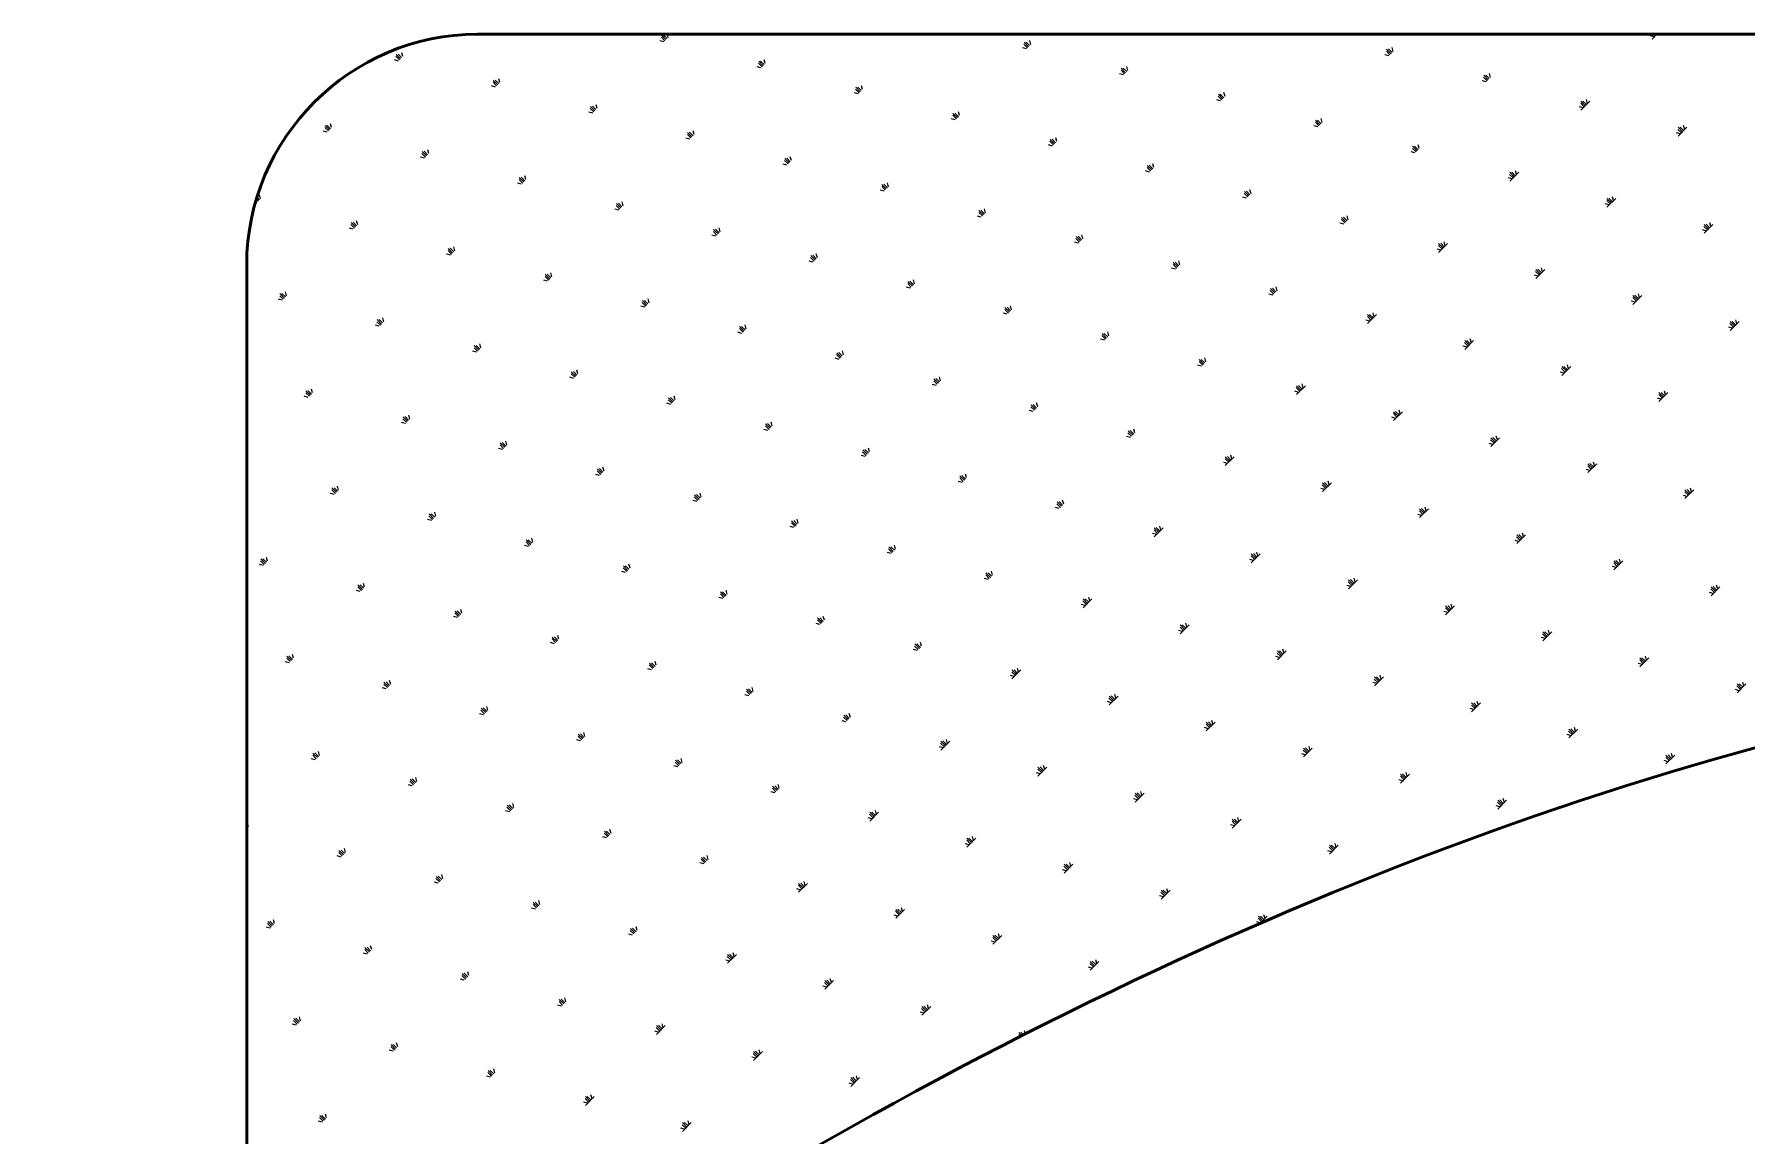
# Model space of a CAD drawing. Extents: x -3102990 to -851544, y -5293060 to -2540151.
# Drawn here: x -1051293 to -1049779, y -2634037 to -2633063 of the extents above; entities that cross this region are included whole.
import ezdxf

# ---------------------------------------------------------------- set-up
doc = ezdxf.new("R2010")
doc.units = 0
doc.header["$LTSCALE"] = 1000
doc.layers.get('0').update_dxf_attribs({"linetype": 'CONTINUOUS'})
doc.layers.add('PUB_TITLE', color=4, linetype='CONTINUOUS')

# ---------------------------------------------------------------- blocks, each defined once
blk = doc.blocks.new('A$C154754DE')
at = {"layer": 'PUB_TITLE', "color": 4}
for p, q in [((99000.1, 57232.7), (98996.7, 57233.6)), ((99001.1, 57233.7), (98998, 57236.8)), ((99002.1, 57234.7), (98998.2, 57238.6)), ((99003.1, 57235.6), (98999.9, 57238.8)), ((99004.1, 57236.6), (99003.3, 57239.5)), ((99321.6, 57227.5), (99318.5, 57230.7)), ((99322.6, 57228.5), (99318.7, 57232.4)), ((99323.6, 57229.5), (99320.5, 57232.6)), ((99324.6, 57230.5), (99323.7, 57233.9)), ((99875.8, 57237.2), (99872.4, 57238.1)), ((99873.9, 57235.2), (99878.1, 57239.5)), ((99876.8, 57238.2), (99875.5, 57239.5)), ((99877.8, 57239.2), (99877.5, 57239.5)), ((98765.5, 57215.8), (98762.1, 57216.8)), ((98766.5, 57216.8), (98763.3, 57220)), ((98767.5, 57217.8), (98763.5, 57221.7)), ((98768.4, 57218.8), (98765.3, 57221.9)), ((98769.4, 57219.8), (98768.5, 57223.2)), ((99088, 57211.6), (99084.1, 57215.6)), ((99089, 57212.6), (99085.8, 57215.8)), ((99089.9, 57213.6), (99089, 57217)), ((99320.7, 57226.5), (99317.2, 57227.4)), ((99641.2, 57220.4), (99637.7, 57221.3)), ((99642.2, 57221.3), (99639, 57224.5)), ((99643.1, 57222.3), (99639.2, 57226.3)), ((99644.1, 57223.3), (99641, 57226.5)), ((99645.1, 57224.3), (99644.2, 57227.7)), ((98855.3, 57196.8), (98854.4, 57200.2)), ((99086, 57209.7), (99082.6, 57210.6)), ((99087, 57210.7), (99083.9, 57213.8)), ((99406.5, 57203.5), (99403.1, 57204.4)), ((99407.5, 57204.5), (99404.4, 57207.6)), ((99408.5, 57205.5), (99404.6, 57209.4)), ((99409.5, 57206.5), (99406.3, 57209.6)), ((99410.5, 57207.4), (99409.6, 57210.9)), ((99728.1, 57198.3), (99724.9, 57201.5)), ((99729, 57199.3), (99725.1, 57203.2)), ((99730, 57200.3), (99726.9, 57203.4)), ((99731, 57201.3), (99730.1, 57204.7)), ((98851.4, 57192.8), (98847.9, 57193.8)), ((98852.4, 57193.8), (98849.2, 57197)), ((98853.3, 57194.8), (98849.4, 57198.7)), ((98854.3, 57195.8), (98851.2, 57198.9)), ((99171.9, 57186.7), (99168.5, 57187.6)), ((99172.9, 57187.7), (99169.7, 57190.8)), ((99173.9, 57188.6), (99169.9, 57192.6)), ((99174.8, 57189.6), (99171.7, 57192.8)), ((99175.8, 57190.6), (99174.9, 57194)), ((99493.4, 57181.5), (99490.3, 57184.6)), ((99494.4, 57182.5), (99490.5, 57186.4)), ((99495.4, 57183.4), (99492.2, 57186.6)), ((99496.4, 57184.4), (99495.4, 57187.9)), ((99727.1, 57197.3), (99723.6, 57198.3)), ((98937.3, 57169.8), (98933.8, 57170.7)), ((98938.2, 57170.8), (98935.1, 57173.9)), ((98939.2, 57171.8), (98935.3, 57175.7)), ((98940.2, 57172.8), (98937.1, 57175.9)), ((98941.2, 57173.8), (98940.3, 57177.2)), ((99259.7, 57165.6), (99255.8, 57169.5)), ((99260.7, 57166.6), (99257.6, 57169.7)), ((99261.7, 57167.6), (99260.8, 57171)), ((99492.4, 57180.5), (99489, 57181.4)), ((99813, 57174.3), (99809.5, 57175.3)), ((99813.9, 57175.3), (99810.8, 57178.5)), ((99814.9, 57176.3), (99811, 57180.2)), ((99811, 57172.4), (99818.8, 57180.2)), ((99815.9, 57177.3), (99812.8, 57180.4)), ((99816.9, 57178.3), (99816, 57181.7)), ((98703.6, 57154), (98700.5, 57157.1)), ((98704.6, 57154.9), (98700.7, 57158.9)), ((98705.6, 57155.9), (98702.4, 57159.1)), ((98706.5, 57156.9), (98705.6, 57160.3)), ((99027.1, 57150.7), (99026.2, 57154.2)), ((99257.8, 57163.7), (99254.3, 57164.6)), ((99258.8, 57164.6), (99255.6, 57167.8)), ((99578.3, 57157.5), (99574.9, 57158.4)), ((99579.3, 57158.5), (99576.2, 57161.6)), ((99580.3, 57159.5), (99576.3, 57163.4)), ((99581.3, 57160.4), (99578.1, 57163.6)), ((99582.2, 57161.4), (99581.3, 57164.9)), ((99899.8, 57152.3), (99896.7, 57155.4)), ((99900.8, 57153.3), (99896.9, 57157.2)), ((99896.9, 57149.4), (99904.7, 57157.2)), ((99901.8, 57154.3), (99898.6, 57157.4)), ((99902.8, 57155.3), (99901.8, 57158.7)), ((98702.6, 57153), (98699.2, 57153.9)), ((99023.1, 57146.8), (99019.7, 57147.7)), ((99024.1, 57147.8), (99021, 57150.9)), ((99025.1, 57148.8), (99021.2, 57152.7)), ((99026.1, 57149.8), (99022.9, 57152.9)), ((99343.7, 57140.6), (99340.2, 57141.6)), ((99344.7, 57141.6), (99341.5, 57144.8)), ((99345.6, 57142.6), (99341.7, 57146.5)), ((99346.6, 57143.6), (99343.5, 57146.7)), ((99347.6, 57144.6), (99346.7, 57148)), ((99666.2, 57136.4), (99662.2, 57140.4)), ((99667.1, 57137.4), (99664, 57140.6)), ((99668.1, 57138.4), (99667.2, 57141.8)), ((99898.8, 57151.3), (99895.4, 57152.2)), ((98788.5, 57130), (98785.1, 57130.9)), ((98789.5, 57130.9), (98786.3, 57134.1)), ((98790.5, 57131.9), (98786.5, 57135.9)), ((98791.4, 57132.9), (98788.3, 57136.1)), ((98792.4, 57133.9), (98791.5, 57137.3)), ((99109, 57123.8), (99105.6, 57124.7)), ((99110, 57124.8), (99106.9, 57127.9)), ((99111, 57125.8), (99107.1, 57129.7)), ((99112, 57126.7), (99108.8, 57129.9)), ((99113, 57127.7), (99112, 57131.2)), ((99433.5, 57121.6), (99432.6, 57125)), ((99664.2, 57134.5), (99660.8, 57135.4)), ((99665.2, 57135.5), (99662, 57138.6)), ((98875.4, 57107.9), (98872.2, 57111.1)), ((98876.4, 57108.9), (98872.4, 57112.8)), ((98877.3, 57109.9), (98874.2, 57113)), ((98878.3, 57110.9), (98877.4, 57114.3)), ((99429.6, 57117.6), (99426.1, 57118.6)), ((99430.5, 57118.6), (99427.4, 57121.8)), ((99431.5, 57119.6), (99427.6, 57123.5)), ((99432.5, 57120.6), (99429.4, 57123.7)), ((99750.1, 57111.5), (99746.6, 57112.4)), ((99751.1, 57112.4), (99747.9, 57115.6)), ((99752, 57113.4), (99748.1, 57117.4)), ((99748.1, 57109.5), (99756, 57117.4)), ((99753, 57114.4), (99749.9, 57117.6)), ((99754, 57115.4), (99753.1, 57118.8)), ((98641.7, 57092.1), (98639.9, 57093.8)), ((98642.7, 57093), (98640.4, 57095.3)), ((98643.7, 57094), (98642.8, 57097.5)), ((98874.4, 57106.9), (98871, 57107.9)), ((99194.9, 57100.8), (99191.5, 57101.7)), ((99195.9, 57101.8), (99192.8, 57104.9)), ((99196.9, 57102.7), (99192.9, 57106.7)), ((99197.9, 57103.7), (99194.7, 57106.9)), ((99198.8, 57104.7), (99197.9, 57108.1)), ((99515.4, 57094.6), (99512, 57095.5)), ((99516.4, 57095.6), (99513.3, 57098.7)), ((99517.4, 57096.6), (99513.5, 57100.5)), ((99518.4, 57097.6), (99515.2, 57100.7)), ((99519.4, 57098.5), (99518.4, 57102)), ((99837.9, 57090.4), (99834, 57094.3)), ((99834, 57086.5), (99841.9, 57094.3)), ((99838.9, 57091.4), (99835.8, 57094.5)), ((99839.9, 57092.4), (99839, 57095.8)), ((98639.7, 57090.1), (98638.9, 57090.3)), ((98640.7, 57091.1), (98639.5, 57092.3)), ((98960.3, 57083.9), (98956.8, 57084.9)), ((98961.3, 57084.9), (98958.1, 57088.1)), ((98962.2, 57085.9), (98958.3, 57089.8)), ((98963.2, 57086.9), (98960.1, 57090)), ((98964.2, 57087.9), (98963.3, 57091.3)), ((99280.8, 57077.8), (99277.4, 57078.7)), ((99281.8, 57078.8), (99278.6, 57081.9)), ((99282.8, 57079.7), (99278.8, 57083.7)), ((99283.7, 57080.7), (99280.6, 57083.9)), ((99284.7, 57081.7), (99283.8, 57085.1)), ((99605.3, 57075.5), (99604.3, 57079)), ((99836, 57088.5), (99832.5, 57089.4)), ((99836.9, 57089.4), (99833.8, 57092.6)), ((98725.6, 57067.1), (98722.2, 57068)), ((98726.6, 57068.1), (98723.5, 57071.2)), ((98727.6, 57069.1), (98723.7, 57073)), ((98728.6, 57070), (98725.4, 57073.2)), ((98729.6, 57071), (98728.6, 57074.5)), ((99047.1, 57061.9), (99044, 57065)), ((99048.1, 57062.9), (99044.2, 57066.8)), ((99049.1, 57063.9), (99046, 57067)), ((99050.1, 57064.9), (99049.2, 57068.3)), ((99601.3, 57071.6), (99597.9, 57072.5)), ((99602.3, 57072.6), (99599.2, 57075.7)), ((99603.3, 57073.6), (99599.4, 57077.5)), ((99604.3, 57074.6), (99601.1, 57077.7)), ((99921.9, 57065.4), (99918.4, 57066.4)), ((99922.8, 57066.4), (99919.7, 57069.6)), ((99923.8, 57067.4), (99919.9, 57071.3)), ((99919.9, 57063.5), (99927.7, 57071.3)), ((99924.8, 57068.4), (99921.7, 57071.5)), ((99925.8, 57069.4), (99924.9, 57072.8)), ((98812.5, 57045.1), (98809.4, 57048.2)), ((98813.5, 57046), (98809.5, 57050)), ((98814.5, 57047), (98811.3, 57050.2)), ((98815.4, 57048), (98814.5, 57051.4)), ((99046.2, 57060.9), (99042.7, 57061.8)), ((99366.7, 57054.8), (99363.2, 57055.7)), ((99367.7, 57055.7), (99364.5, 57058.9)), ((99368.6, 57056.7), (99364.7, 57060.7)), ((99369.6, 57057.7), (99366.5, 57060.8)), ((99370.6, 57058.7), (99369.7, 57062.1)), ((99687.2, 57048.6), (99683.8, 57049.5)), ((99688.2, 57049.6), (99685, 57052.7)), ((99689.2, 57050.6), (99685.2, 57054.5)), ((99685.2, 57046.6), (99693.1, 57054.5)), ((99690.2, 57051.5), (99687, 57054.7)), ((99691.1, 57052.5), (99690.2, 57056)), ((98811.5, 57044.1), (98808.1, 57045)), ((99132, 57037.9), (99128.6, 57038.8)), ((99133, 57038.9), (99129.9, 57042)), ((99134, 57039.9), (99130.1, 57043.8)), ((99135, 57040.9), (99131.8, 57044)), ((99136, 57041.8), (99135, 57045.3)), ((99453.6, 57032.7), (99450.4, 57035.9)), ((99454.5, 57033.7), (99450.6, 57037.6)), ((99455.5, 57034.7), (99452.4, 57037.8)), ((99456.5, 57035.7), (99455.6, 57039.1)), ((98897.4, 57021.1), (98894, 57022)), ((98898.4, 57022), (98895.2, 57025.2)), ((98899.4, 57023), (98895.4, 57027)), ((98900.3, 57024), (98897.2, 57027.2)), ((98901.3, 57025), (98900.4, 57028.4)), ((99218.9, 57015.9), (99215.8, 57019)), ((99219.9, 57016.9), (99216, 57020.8)), ((99220.9, 57017.8), (99217.7, 57021)), ((99221.9, 57018.8), (99220.9, 57022.3)), ((99452.6, 57031.7), (99449.1, 57032.7)), ((99773.1, 57025.6), (99769.7, 57026.5)), ((99774.1, 57026.6), (99770.9, 57029.7)), ((99775.1, 57027.5), (99771.1, 57031.5)), ((99771.1, 57023.6), (99779, 57031.5)), ((99776, 57028.5), (99772.9, 57031.7)), ((99777, 57029.5), (99776.1, 57032.9)), ((98662.8, 57004.2), (98659.3, 57005.1)), ((98663.7, 57005.2), (98660.6, 57008.3)), ((98664.7, 57006.2), (98660.8, 57010.1)), ((98665.7, 57007.2), (98662.6, 57010.3)), ((98666.7, 57008.1), (98665.8, 57011.6)), ((98985.2, 57000), (98981.3, 57003.9)), ((98986.2, 57001), (98983.1, 57004.1)), ((98987.2, 57002), (98986.3, 57005.4)), ((99217.9, 57014.9), (99214.5, 57015.8)), ((99538.5, 57008.7), (99535, 57009.7)), ((99539.4, 57009.7), (99536.3, 57012.9)), ((99540.4, 57010.7), (99536.5, 57014.6)), ((99541.4, 57011.7), (99538.3, 57014.8)), ((99542.4, 57012.7), (99541.5, 57016.1)), ((99859, 57002.6), (99855.5, 57003.5)), ((99860, 57003.5), (99856.8, 57006.7)), ((99860.9, 57004.5), (99857, 57008.5)), ((99857, 57000.6), (99864.9, 57008.5)), ((99861.9, 57005.5), (99858.8, 57008.7)), ((99862.9, 57006.5), (99862, 57009.9)), ((98752.6, 56985.1), (98751.7, 56988.6)), ((98983.3, 56998.1), (98979.8, 56999)), ((98984.3, 56999), (98981.1, 57002.2)), ((99303.8, 56991.9), (99300.4, 56992.8)), ((99304.8, 56992.9), (99301.6, 56996)), ((99305.8, 56993.9), (99301.8, 56997.8)), ((99306.8, 56994.8), (99303.6, 56998)), ((99307.7, 56995.8), (99306.8, 56999.3)), ((99625.3, 56986.7), (99622.2, 56989.8)), ((99626.3, 56987.7), (99622.4, 56991.6)), ((99622.4, 56983.8), (99630.2, 56991.6)), ((99627.3, 56988.7), (99624.1, 56991.8)), ((99628.3, 56989.6), (99627.3, 56993.1)), ((98748.6, 56981.2), (98745.2, 56982.1)), ((98749.6, 56982.2), (98746.5, 56985.3)), ((98750.6, 56983.2), (98746.7, 56987.1)), ((98751.6, 56984.2), (98748.4, 56987.3)), ((99069.2, 56975), (99065.7, 56976)), ((99070.2, 56976), (99067, 56979.2)), ((99071.1, 56977), (99067.2, 56980.9)), ((99072.1, 56978), (99069, 56981.1)), ((99073.1, 56979), (99072.2, 56982.4)), ((99390.7, 56969.9), (99387.5, 56973)), ((99391.7, 56970.8), (99387.7, 56974.8)), ((99392.6, 56971.8), (99389.5, 56975)), ((99393.6, 56972.8), (99392.7, 56976.2)), ((99624.3, 56985.7), (99620.9, 56986.6)), ((99944.9, 56979.6), (99941.4, 56980.5)), ((99945.8, 56980.5), (99942.7, 56983.7)), ((99946.8, 56981.5), (99942.9, 56985.4)), ((99942.9, 56977.6), (99950.8, 56985.4)), ((99947.8, 56982.5), (99944.7, 56985.6)), ((99948.8, 56983.5), (99947.9, 56986.9)), ((98834.5, 56958.2), (98831.1, 56959.1)), ((98835.5, 56959.2), (98832.4, 56962.3)), ((98836.5, 56960.2), (98832.6, 56964.1)), ((98837.5, 56961.1), (98834.3, 56964.3)), ((98838.5, 56962.1), (98837.5, 56965.6)), ((99157, 56954), (99153.1, 56957.9)), ((99158, 56955), (99154.9, 56958.1)), ((99159, 56956), (99158.1, 56959.4)), ((99389.7, 56968.9), (99386.3, 56969.8)), ((99710.2, 56962.7), (99706.8, 56963.6)), ((99711.2, 56963.7), (99708.1, 56966.8)), ((99712.2, 56964.7), (99708.3, 56968.6)), ((99708.3, 56960.7), (99716.1, 56968.6)), ((99713.2, 56965.7), (99710, 56968.8)), ((99714.2, 56966.6), (99713.2, 56970.1)), ((98924.3, 56939.1), (98923.4, 56942.5)), ((99155.1, 56952), (99151.6, 56952.9)), ((99156, 56953), (99152.9, 56956.2)), ((99475.6, 56945.9), (99472.1, 56946.8)), ((99476.6, 56946.8), (99473.4, 56950)), ((99477.5, 56947.8), (99473.6, 56951.8)), ((99478.5, 56948.8), (99475.4, 56952)), ((99479.5, 56949.8), (99478.6, 56953.2)), ((99797.1, 56940.7), (99793.9, 56943.8)), ((99798.1, 56941.7), (99794.1, 56945.6)), ((99794.1, 56937.7), (99802, 56945.6)), ((99799.1, 56942.6), (99795.9, 56945.8)), ((99800, 56943.6), (99799.1, 56947.1)), ((98920.4, 56935.2), (98917, 56936.1)), ((98921.4, 56936.2), (98918.3, 56939.3)), ((98922.4, 56937.1), (98918.4, 56941.1)), ((98923.4, 56938.1), (98920.2, 56941.3)), ((99240.9, 56929), (99237.5, 56929.9)), ((99241.9, 56930), (99238.8, 56933.1)), ((99242.9, 56931), (99239, 56934.9)), ((99243.9, 56932), (99240.7, 56935.1)), ((99244.9, 56932.9), (99243.9, 56936.4)), ((99563.4, 56924.8), (99559.5, 56928.7)), ((99559.5, 56920.9), (99567.4, 56928.7)), ((99564.4, 56925.8), (99561.3, 56928.9)), ((99565.4, 56926.8), (99564.5, 56930.2)), ((99796.1, 56939.7), (99792.7, 56940.6)), ((98685.8, 56918.3), (98682.3, 56919.3)), ((98686.8, 56919.3), (98683.6, 56922.5)), ((98687.7, 56920.3), (98683.8, 56924.2)), ((98688.7, 56921.3), (98685.6, 56924.4)), ((98689.7, 56922.3), (98688.8, 56925.7)), ((99006.3, 56912.2), (99002.9, 56913.1)), ((99007.3, 56913.1), (99004.1, 56916.3)), ((99008.3, 56914.1), (99004.3, 56918.1)), ((99009.2, 56915.1), (99006.1, 56918.3)), ((99010.2, 56916.1), (99009.3, 56919.5)), ((99329.8, 56908.9), (99326.6, 56912.1)), ((99330.8, 56909.9), (99329.8, 56913.4)), ((99561.5, 56922.8), (99558, 56923.8)), ((99562.4, 56923.8), (99559.3, 56927)), ((99882, 56916.7), (99878.6, 56917.6)), ((99883, 56917.7), (99879.8, 56920.8)), ((99884, 56918.6), (99880, 56922.6)), ((99880, 56914.7), (99887.9, 56922.6)), ((99884.9, 56919.6), (99881.8, 56922.8)), ((99885.9, 56920.6), (99885, 56924)), ((98772.6, 56896.3), (98769.5, 56899.4)), ((98773.6, 56897.3), (98769.7, 56901.2)), ((98774.6, 56898.3), (98771.5, 56901.4)), ((98775.6, 56899.2), (98774.7, 56902.7)), ((99326.8, 56906), (99323.4, 56906.9)), ((99327.8, 56907), (99324.7, 56910.1)), ((99328.8, 56908), (99324.9, 56911.9)), ((99647.4, 56899.8), (99643.9, 56900.8)), ((99648.3, 56900.8), (99645.2, 56904)), ((99649.3, 56901.8), (99645.4, 56905.7)), ((99645.4, 56897.9), (99653.2, 56905.7)), ((99650.3, 56902.8), (99647.2, 56905.9)), ((99651.3, 56903.8), (99650.4, 56907.2)), ((98771.7, 56895.3), (98768.2, 56896.2)), ((99092.2, 56889.2), (99088.7, 56890.1)), ((99093.2, 56890.1), (99090, 56893.3)), ((99094.1, 56891.1), (99090.2, 56895)), ((99095.1, 56892.1), (99092, 56895.2)), ((99096.1, 56893.1), (99095.2, 56896.5)), ((99412.7, 56883), (99409.3, 56883.9)), ((99413.7, 56884), (99410.5, 56887.1)), ((99414.7, 56885), (99410.7, 56888.9)), ((99415.7, 56885.9), (99412.5, 56889.1)), ((99416.6, 56886.9), (99415.7, 56890.4)), ((99735.2, 56878.8), (99731.3, 56882.7)), ((99731.3, 56874.9), (99739.1, 56882.7)), ((99736.2, 56879.8), (99733, 56882.9)), ((99737.2, 56880.8), (99736.2, 56884.2)), ((98857.5, 56872.3), (98854.1, 56873.2)), ((98858.5, 56873.3), (98855.4, 56876.4)), ((98859.5, 56874.3), (98855.6, 56878.2)), ((98860.5, 56875.3), (98857.3, 56878.4)), ((98861.5, 56876.2), (98860.5, 56879.7)), ((99178.1, 56866.1), (99174.6, 56867.1)), ((99179, 56867.1), (99175.9, 56870.3)), ((99180, 56868.1), (99176.1, 56872)), ((99181, 56869.1), (99177.9, 56872.2)), ((99182, 56870.1), (99181.1, 56873.5)), ((99502.5, 56863.9), (99501.6, 56867.3)), ((99733.2, 56876.8), (99729.8, 56877.7)), ((99734.2, 56877.8), (99731.1, 56880.9)), ((98944.4, 56850.3), (98941.3, 56853.4)), ((98945.4, 56851.3), (98941.5, 56855.2)), ((98946.4, 56852.2), (98943.2, 56855.4)), ((98947.4, 56853.2), (98946.4, 56856.7)), ((99498.6, 56860), (99495.2, 56860.9)), ((99499.6, 56861), (99496.4, 56864.1)), ((99500.6, 56861.9), (99496.6, 56865.9)), ((99496.6, 56858), (99504.5, 56865.9)), ((99501.5, 56862.9), (99498.4, 56866.1)), ((99819.1, 56853.8), (99815.7, 56854.7)), ((99820.1, 56854.8), (99817, 56857.9)), ((99821.1, 56855.8), (99817.2, 56859.7)), ((99817.2, 56851.8), (99825, 56859.7)), ((99822.1, 56856.8), (99818.9, 56859.9)), ((99823, 56857.7), (99822.1, 56861.2)), ((98709.8, 56833.4), (98706.6, 56836.6)), ((98710.7, 56834.4), (98706.8, 56838.3)), ((98711.7, 56835.4), (98708.6, 56838.5)), ((98712.7, 56836.4), (98711.8, 56839.8)), ((98943.4, 56849.3), (98940, 56850.2)), ((99264, 56843.1), (99260.5, 56844)), ((99264.9, 56844.1), (99261.8, 56847.3)), ((99265.9, 56845.1), (99262, 56849)), ((99266.9, 56846.1), (99263.8, 56849.2)), ((99267.9, 56847.1), (99267, 56850.5)), ((99584.5, 56837), (99581, 56837.9)), ((99585.5, 56837.9), (99582.3, 56841.1)), ((99586.4, 56838.9), (99582.5, 56842.9)), ((99582.5, 56835), (99590.4, 56842.9)), ((99587.4, 56839.9), (99584.3, 56843.1)), ((99588.4, 56840.9), (99587.5, 56844.3)), ((99907, 56832.8), (99903, 56836.7)), ((99903, 56828.8), (99910.9, 56836.7)), ((99908, 56833.7), (99904.8, 56836.9)), ((99908.9, 56834.7), (99908, 56838.2)), ((98708.8, 56832.4), (98705.3, 56833.4)), ((99029.3, 56826.3), (99025.9, 56827.2)), ((99030.3, 56827.3), (99027.1, 56830.4)), ((99031.3, 56828.2), (99027.3, 56832.2)), ((99032.3, 56829.2), (99029.1, 56832.4)), ((99033.2, 56830.2), (99032.3, 56833.6)), ((99350.8, 56821.1), (99347.7, 56824.2)), ((99351.8, 56822.1), (99347.9, 56826)), ((99352.8, 56823.1), (99349.6, 56826.2)), ((99353.8, 56824), (99352.8, 56827.5)), ((99674.3, 56817.9), (99673.4, 56821.3)), ((99905, 56830.8), (99901.6, 56831.7)), ((99906, 56831.8), (99902.8, 56834.9)), ((98794.7, 56809.4), (98791.2, 56810.4)), ((98795.6, 56810.4), (98792.5, 56813.6)), ((98796.6, 56811.4), (98792.7, 56815.3)), ((98797.6, 56812.4), (98794.5, 56815.5)), ((98798.6, 56813.4), (98797.7, 56816.8)), ((99116.2, 56804.3), (99113, 56807.4)), ((99117.2, 56805.2), (99113.2, 56809.2)), ((99118.1, 56806.2), (99115, 56809.4)), ((99119.1, 56807.2), (99118.2, 56810.6)), ((99349.8, 56820.1), (99346.4, 56821)), ((99670.4, 56813.9), (99666.9, 56814.9)), ((99671.3, 56814.9), (99668.2, 56818.1)), ((99672.3, 56815.9), (99668.4, 56819.8)), ((99668.4, 56812), (99676.3, 56819.8)), ((99673.3, 56816.9), (99670.2, 56820)), ((98882.5, 56788.4), (98878.6, 56792.3)), ((98883.5, 56789.4), (98880.4, 56792.5)), ((98884.5, 56790.4), (98883.6, 56793.8)), ((99115.2, 56803.3), (99111.8, 56804.2)), ((99435.7, 56797.1), (99432.3, 56798)), ((99436.7, 56798.1), (99433.6, 56801.2)), ((99437.7, 56799.1), (99433.8, 56803)), ((99433.8, 56795.1), (99441.6, 56803)), ((99438.7, 56800), (99435.5, 56803.2)), ((99439.7, 56801), (99438.7, 56804.5)), ((99756.2, 56790.9), (99752.8, 56791.9)), ((99757.2, 56791.9), (99754.1, 56795.1)), ((99758.2, 56792.9), (99754.3, 56796.8)), ((99754.3, 56789), (99762.1, 56796.8)), ((99759.2, 56793.9), (99756.1, 56797)), ((99760.2, 56794.9), (99759.3, 56798.3)), ((98648.9, 56772.5), (98645.7, 56775.7)), ((98649.8, 56773.5), (98648.9, 56776.9)), ((98880.6, 56786.4), (98877.1, 56787.3)), ((98881.5, 56787.4), (98878.4, 56790.5)), ((99201.1, 56780.3), (99197.6, 56781.2)), ((99202.1, 56781.2), (99198.9, 56784.4)), ((99203, 56782.2), (99199.1, 56786.2)), ((99204, 56783.2), (99200.9, 56786.3)), ((99205, 56784.2), (99204.1, 56787.6)), ((99522.6, 56775.1), (99519.4, 56778.2)), ((99523.6, 56776.1), (99519.6, 56780)), ((99519.6, 56772.1), (99527.5, 56780)), ((99524.6, 56777), (99521.4, 56780.2)), ((99525.5, 56778), (99524.6, 56781.5)), ((98645.9, 56769.6), (98642.5, 56770.5)), ((98646.9, 56770.6), (98643.7, 56773.7)), ((98647.9, 56771.5), (98643.9, 56775.5)), ((98966.4, 56763.4), (98963, 56764.3)), ((98967.4, 56764.4), (98964.3, 56767.5)), ((98968.4, 56765.4), (98964.5, 56769.3)), ((98969.4, 56766.4), (98966.2, 56769.5)), ((98970.4, 56767.3), (98969.4, 56770.8)), ((99287.9, 56758.2), (99284.8, 56761.4)), ((99288.9, 56759.2), (99285, 56763.1)), ((99289.9, 56760.2), (99286.8, 56763.3)), ((99290.9, 56761.2), (99290, 56764.6)), ((99521.6, 56774.1), (99518.2, 56775)), ((99842.1, 56767.9), (99838.7, 56768.8)), ((99843.1, 56768.9), (99840, 56772)), ((99844.1, 56769.9), (99840.2, 56773.8)), ((99840.2, 56766), (99848, 56773.8)), ((99845.1, 56770.9), (99841.9, 56774)), ((99846.1, 56771.9), (99845.1, 56775.3)), ((98731.8, 56746.6), (98728.4, 56747.5)), ((98732.8, 56747.5), (98729.6, 56750.7)), ((98733.8, 56748.5), (98729.8, 56752.5)), ((98734.7, 56749.5), (98731.6, 56752.7)), ((98735.7, 56750.5), (98734.8, 56753.9)), ((99054.3, 56742.4), (99050.4, 56746.3)), ((99055.3, 56743.3), (99052.1, 56746.5)), ((99056.3, 56744.3), (99055.3, 56747.8)), ((99287, 56757.2), (99283.5, 56758.2)), ((99607.5, 56751.1), (99604.1, 56752)), ((99608.5, 56752.1), (99605.3, 56755.2)), ((99609.5, 56753), (99605.5, 56757)), ((99605.5, 56749.1), (99613.4, 56757)), ((99610.4, 56754), (99607.3, 56757.2)), ((99611.4, 56755), (99610.5, 56758.4)), ((99928, 56744.9), (99924.6, 56745.8)), ((99929, 56745.9), (99925.9, 56749)), ((99930, 56746.9), (99926.1, 56750.8)), ((99926.1, 56742.9), (99933.9, 56750.8)), ((99931, 56747.9), (99927.8, 56751)), ((99931.9, 56748.8), (99931, 56752.3)), ((98821.6, 56727.5), (98820.7, 56730.9)), ((99052.3, 56740.4), (99048.9, 56741.3)), ((99053.3, 56741.4), (99050.2, 56744.5)), ((99372.8, 56734.2), (99369.4, 56735.2)), ((99373.8, 56735.2), (99370.7, 56738.4)), ((99374.8, 56736.2), (99370.9, 56740.1)), ((99370.9, 56732.3), (99378.7, 56740.1)), ((99375.8, 56737.2), (99372.7, 56740.3)), ((99376.8, 56738.2), (99375.9, 56741.6)), ((99694.4, 56729), (99691.2, 56732.2)), ((99695.3, 56730), (99691.4, 56734)), ((99691.4, 56726.1), (99699.3, 56734)), ((99696.3, 56731), (99693.2, 56734.2)), ((99697.3, 56732), (99696.4, 56735.4)), ((98817.7, 56723.6), (98814.2, 56724.5)), ((98818.7, 56724.5), (98815.5, 56727.7)), ((98819.6, 56725.5), (98815.7, 56729.4)), ((98820.6, 56726.5), (98817.5, 56729.6)), ((99138.2, 56717.4), (99134.8, 56718.3)), ((99139.2, 56718.4), (99136, 56721.5)), ((99140.2, 56719.3), (99136.2, 56723.3)), ((99141.2, 56720.3), (99138, 56723.5)), ((99142.1, 56721.3), (99141.2, 56724.7)), ((99459.7, 56712.2), (99456.6, 56715.3)), ((99460.7, 56713.2), (99456.8, 56717.1)), ((99456.8, 56709.3), (99464.6, 56717.1)), ((99461.7, 56714.2), (99458.5, 56717.3)), ((99462.7, 56715.1), (99461.7, 56718.6)), ((99693.4, 56728.1), (99689.9, 56729)), ((98903.6, 56700.5), (98900.1, 56701.5)), ((98904.5, 56701.5), (98901.4, 56704.7)), ((98905.5, 56702.5), (98901.6, 56706.4)), ((98906.5, 56703.5), (98903.4, 56706.6)), ((98907.5, 56704.5), (98906.6, 56707.9)), ((99226.1, 56696.3), (99222.1, 56700.3)), ((99227, 56697.3), (99223.9, 56700.5)), ((99228, 56698.3), (99227.1, 56701.7)), ((99458.7, 56711.2), (99455.3, 56712.1)), ((99779.3, 56705.1), (99775.8, 56706)), ((99780.2, 56706), (99777.1, 56709.2)), ((99781.2, 56707), (99777.3, 56710.9)), ((99777.3, 56703.1), (99785.2, 56710.9)), ((99782.2, 56708), (99779.1, 56711.1)), ((99783.2, 56709), (99782.3, 56712.4)), ((98669.9, 56684.7), (98666.8, 56687.8)), ((98670.9, 56685.7), (98667, 56689.6)), ((98671.9, 56686.6), (98668.7, 56689.8)), ((98672.9, 56687.6), (98671.9, 56691.1)), ((98993.4, 56681.5), (98992.5, 56684.9)), ((99224.1, 56694.4), (99220.7, 56695.3)), ((99225.1, 56695.4), (99221.9, 56698.5)), ((99544.6, 56688.2), (99541.2, 56689.1)), ((99545.6, 56689.2), (99542.5, 56692.3)), ((99546.6, 56690.2), (99542.7, 56694.1)), ((99542.7, 56686.2), (99550.5, 56694.1)), ((99547.6, 56691.2), (99544.4, 56694.3)), ((99548.5, 56692.1), (99547.6, 56695.6)), ((99866.1, 56683), (99863, 56686.2)), ((99867.1, 56684), (99863.2, 56687.9)), ((99863.2, 56680.1), (99871, 56687.9)), ((99868.1, 56685), (99864.9, 56688.1)), ((99869.1, 56686), (99868.2, 56689.4)), ((98668.9, 56683.7), (98665.5, 56684.6)), ((98989.4, 56677.5), (98986, 56678.4)), ((98990.4, 56678.5), (98987.3, 56681.7)), ((98991.4, 56679.5), (98987.5, 56683.4)), ((98992.4, 56680.5), (98989.3, 56683.6)), ((99310, 56671.4), (99306.5, 56672.3)), ((99311, 56672.3), (99307.8, 56675.5)), ((99311.9, 56673.3), (99308, 56677.3)), ((99308, 56669.4), (99315.9, 56677.3)), ((99312.9, 56674.3), (99309.8, 56677.4)), ((99313.9, 56675.3), (99313, 56678.7)), ((99632.5, 56667.2), (99628.5, 56671.1)), ((99628.5, 56663.2), (99636.4, 56671.1)), ((99633.5, 56668.1), (99630.3, 56671.3)), ((99634.4, 56669.1), (99633.5, 56672.6)), ((99865.1, 56682), (99861.7, 56683)), ((98754.8, 56660.7), (98751.4, 56661.6)), ((98755.8, 56661.7), (98752.6, 56664.8)), ((98756.8, 56662.6), (98752.8, 56666.6)), ((98757.8, 56663.6), (98754.6, 56666.8)), ((98758.7, 56664.6), (98757.8, 56668)), ((99075.3, 56654.5), (99071.9, 56655.4)), ((99076.3, 56655.5), (99073.2, 56658.6)), ((99077.3, 56656.5), (99073.4, 56660.4)), ((99078.3, 56657.5), (99075.1, 56660.6)), ((99079.3, 56658.4), (99078.3, 56661.9)), ((99399.8, 56652.3), (99398.9, 56655.7)), ((99630.5, 56665.2), (99627.1, 56666.1)), ((99631.5, 56666.2), (99628.3, 56669.3)), ((99951, 56659), (99947.6, 56659.9)), ((99952, 56660), (99948.9, 56663.2)), ((99953, 56661), (99949.1, 56664.9)), ((99949.1, 56657.1), (99956.9, 56664.9)), ((99954, 56662), (99950.8, 56665.1)), ((99955, 56663), (99954, 56666.4)), ((98841.7, 56638.6), (98838.5, 56641.8)), ((98842.7, 56639.6), (98838.7, 56643.6)), ((98843.6, 56640.6), (98840.5, 56643.8)), ((98844.6, 56641.6), (98843.7, 56645)), ((99395.9, 56648.3), (99392.4, 56649.3)), ((99396.8, 56649.3), (99393.7, 56652.5)), ((99397.8, 56650.3), (99393.9, 56654.2)), ((99393.9, 56646.4), (99401.8, 56654.2)), ((99398.8, 56651.3), (99395.7, 56654.4)), ((99716.4, 56642.2), (99713, 56643.1)), ((99717.4, 56643.2), (99714.2, 56646.3)), ((99718.4, 56644.1), (99714.4, 56648.1)), ((99714.4, 56640.2), (99722.3, 56648.1)), ((99719.3, 56645.1), (99716.2, 56648.3)), ((99720.3, 56646.1), (99719.4, 56649.5)), ((98840.7, 56637.7), (98837.3, 56638.6)), ((99161.2, 56631.5), (99157.8, 56632.4)), ((99162.2, 56632.5), (99159.1, 56635.6)), ((99163.2, 56633.5), (99159.3, 56637.4)), ((99164.2, 56634.4), (99161, 56637.6)), ((99165.1, 56635.4), (99164.2, 56638.9)), ((99481.7, 56625.3), (99478.3, 56626.3)), ((99482.7, 56626.3), (99479.6, 56629.5)), ((99483.7, 56627.3), (99479.8, 56631.2)), ((99479.8, 56623.4), (99487.6, 56631.2)), ((99484.7, 56628.3), (99481.6, 56631.4)), ((99485.7, 56629.3), (99484.8, 56632.7)), ((99804.2, 56621.1), (99800.3, 56625.1)), ((99800.3, 56617.2), (99808.2, 56625.1)), ((99805.2, 56622.1), (99802.1, 56625.3)), ((99806.2, 56623.1), (99805.3, 56626.5)), ((98926.6, 56614.7), (98923.1, 56615.6)), ((98927.6, 56615.6), (98924.4, 56618.8)), ((98928.5, 56616.6), (98924.6, 56620.5)), ((98929.5, 56617.6), (98926.4, 56620.7)), ((98930.5, 56618.6), (98929.6, 56622)), ((99247.1, 56608.5), (99243.7, 56609.4)), ((99248.1, 56609.5), (99244.9, 56612.6)), ((99249.1, 56610.5), (99245.1, 56614.4)), ((99245.1, 56606.5), (99253, 56614.4)), ((99250.1, 56611.4), (99246.9, 56614.6)), ((99251, 56612.4), (99250.1, 56615.9)), ((99571.6, 56606.2), (99570.6, 56609.7)), ((99802.3, 56619.2), (99798.8, 56620.1)), ((99803.3, 56620.1), (99800.1, 56623.3)), ((98691.9, 56597.8), (98688.5, 56598.7)), ((98692.9, 56598.8), (98689.8, 56601.9)), ((98693.9, 56599.8), (98690, 56603.7)), ((98694.9, 56600.8), (98691.7, 56603.9)), ((98695.9, 56601.7), (98694.9, 56605.2)), ((99013.4, 56592.6), (99010.3, 56595.8)), ((99014.4, 56593.6), (99010.5, 56597.5)), ((99015.4, 56594.6), (99012.3, 56597.7)), ((99016.4, 56595.6), (99015.5, 56599)), ((99567.6, 56602.3), (99564.2, 56603.2)), ((99568.6, 56603.3), (99565.5, 56606.4)), ((99569.6, 56604.3), (99565.7, 56608.2)), ((99565.7, 56600.4), (99573.5, 56608.2)), ((99570.6, 56605.3), (99567.4, 56608.4)), ((99888.2, 56596.2), (99884.7, 56597.1)), ((99889.1, 56597.1), (99886, 56600.3)), ((99890.1, 56598.1), (99886.2, 56602)), ((99886.2, 56594.2), (99894.1, 56602)), ((99891.1, 56599.1), (99888, 56602.2)), ((99892.1, 56600.1), (99891.2, 56603.5)), ((98778.8, 56575.8), (98775.7, 56578.9)), ((98779.8, 56576.8), (98775.9, 56580.7)), ((98780.8, 56577.7), (98777.6, 56580.9)), ((98781.7, 56578.7), (98780.8, 56582.2)), ((99012.5, 56591.6), (99009, 56592.6)), ((99333, 56585.5), (99329.6, 56586.4)), ((99334, 56586.5), (99330.8, 56589.6)), ((99335, 56587.4), (99331, 56591.4)), ((99331, 56583.5), (99338.9, 56591.4)), ((99335.9, 56588.4), (99332.8, 56591.6)), ((99336.9, 56589.4), (99336, 56592.8)), ((99653.5, 56579.3), (99650.1, 56580.2)), ((99654.5, 56580.3), (99651.4, 56583.4)), ((99655.5, 56581.3), (99651.6, 56585.2)), ((99651.6, 56577.3), (99659.4, 56585.2)), ((99656.5, 56582.3), (99653.3, 56585.4)), ((99657.4, 56583.2), (99656.5, 56586.7)), ((98777.8, 56574.8), (98774.4, 56575.7)), ((99098.3, 56568.6), (99094.9, 56569.5)), ((99099.3, 56569.6), (99096.2, 56572.8)), ((99100.3, 56570.6), (99096.4, 56574.5)), ((99101.3, 56571.6), (99098.2, 56574.7)), ((99102.3, 56572.6), (99101.4, 56576)), ((99419.9, 56563.4), (99416.7, 56566.6)), ((99420.8, 56564.4), (99416.9, 56568.4)), ((99416.9, 56560.5), (99424.8, 56568.4)), ((99421.8, 56565.4), (99418.7, 56568.6)), ((99422.8, 56566.4), (99421.9, 56569.8)), ((98863.7, 56551.8), (98860.3, 56552.7)), ((98864.7, 56552.8), (98861.5, 56555.9)), ((98865.7, 56553.7), (98861.7, 56557.7)), ((98866.7, 56554.7), (98863.5, 56557.9)), ((98867.6, 56555.7), (98866.7, 56559.1)), ((99185.2, 56546.6), (99182.1, 56549.7)), ((99186.2, 56547.6), (99182.3, 56551.5)), ((99182.3, 56543.6), (99190.1, 56551.5)), ((99187.2, 56548.6), (99184, 56551.7)), ((99188.2, 56549.5), (99187.2, 56553)), ((99418.9, 56562.5), (99415.4, 56563.4)), ((99739.4, 56556.3), (99736, 56557.2)), ((99740.4, 56557.3), (99737.2, 56560.4)), ((99741.4, 56558.3), (99737.4, 56562.2)), ((99737.4, 56554.3), (99745.3, 56562.2)), ((99742.3, 56559.2), (99739.2, 56562.4)), ((99743.3, 56560.2), (99742.4, 56563.7)), ((98632, 56537.9), (98631.4, 56538.5)), ((98633, 56538.9), (98632.1, 56542.3)), ((98951.6, 56530.7), (98947.6, 56534.7)), ((98952.5, 56531.7), (98949.4, 56534.9)), ((98953.5, 56532.7), (98952.6, 56536.1)), ((99184.2, 56545.6), (99180.8, 56546.5)), ((99504.8, 56539.4), (99501.3, 56540.4)), ((99505.7, 56540.4), (99502.6, 56543.6)), ((99506.7, 56541.4), (99502.8, 56545.3)), ((99502.8, 56537.5), (99510.7, 56545.3)), ((99507.7, 56542.4), (99504.6, 56545.5)), ((99508.7, 56543.4), (99507.8, 56546.8)), ((98718.9, 56515.9), (98718, 56519.3)), ((98949.6, 56528.8), (98946.2, 56529.7)), ((98950.6, 56529.7), (98947.4, 56532.9)), ((99270.1, 56522.6), (99266.7, 56523.5)), ((99271.1, 56523.6), (99268, 56526.7)), ((99272.1, 56524.6), (99268.2, 56528.5)), ((99268.2, 56520.6), (99276, 56528.5)), ((99273.1, 56525.5), (99269.9, 56528.7)), ((99274, 56526.5), (99273.1, 56530)), ((99591.6, 56517.4), (99588.5, 56520.6)), ((99592.6, 56518.4), (99588.7, 56522.3)), ((99588.7, 56514.5), (99596.5, 56522.3)), ((99593.6, 56519.4), (99590.4, 56522.5)), ((99594.6, 56520.4), (99593.7, 56523.8)), ((98714.9, 56511.9), (98711.5, 56512.8)), ((98715.9, 56512.9), (98712.8, 56516)), ((98716.9, 56513.9), (98713, 56517.8)), ((98717.9, 56514.9), (98714.8, 56518)), ((99035.5, 56505.8), (99032, 56506.7)), ((99036.5, 56506.7), (99033.3, 56509.9)), ((99037.4, 56507.7), (99033.5, 56511.6)), ((99038.4, 56508.7), (99035.3, 56511.8)), ((99039.4, 56509.7), (99038.5, 56513.1)), ((99357, 56500.6), (99353.8, 56503.7)), ((99358, 56501.6), (99354, 56505.5)), ((99354, 56497.6), (99361.9, 56505.5)), ((99358.9, 56502.5), (99355.8, 56505.7)), ((99359.9, 56503.5), (99359, 56507)), ((99590.6, 56516.4), (99587.2, 56517.4)), ((98800.8, 56488.9), (98797.4, 56489.8)), ((98801.8, 56489.9), (98798.7, 56493)), ((98802.8, 56490.9), (98798.9, 56494.8)), ((98803.8, 56491.9), (98800.6, 56495)), ((98804.8, 56492.8), (98803.8, 56496.3)), ((99123.3, 56484.7), (99119.4, 56488.6)), ((99119.4, 56480.8), (99127.3, 56488.6)), ((99124.3, 56485.7), (99121.2, 56488.8)), ((99125.3, 56486.7), (99124.4, 56490.1)), ((99356, 56499.6), (99352.6, 56500.5)), ((98890.6, 56469.8), (98889.7, 56473.3)), ((99121.4, 56482.7), (99117.9, 56483.7)), ((99122.3, 56483.7), (99119.2, 56486.9)), ((99441.9, 56476.6), (99438.5, 56477.5)), ((99442.9, 56477.6), (99439.7, 56480.7)), ((99443.9, 56478.5), (99439.9, 56482.5)), ((99439.9, 56474.6), (99447.8, 56482.5)), ((99444.8, 56479.5), (99441.7, 56482.7)), ((99445.8, 56480.5), (99444.9, 56483.9)), ((98886.7, 56465.9), (98883.3, 56466.8)), ((98887.7, 56466.9), (98884.6, 56470)), ((98888.7, 56467.9), (98884.8, 56471.8)), ((98889.7, 56468.8), (98886.5, 56472)), ((99207.2, 56459.7), (99203.8, 56460.6)), ((99208.2, 56460.7), (99205.1, 56463.9)), ((99209.2, 56461.7), (99205.3, 56465.6)), ((99205.3, 56457.8), (99213.1, 56465.6)), ((99210.2, 56462.7), (99207, 56465.8)), ((99211.2, 56463.7), (99210.3, 56467.1)), ((99529.7, 56455.5), (99525.8, 56459.5)), ((99530.7, 56456.5), (99527.6, 56459.7)), ((99527.7, 56453.5), (99533.7, 56459.5)), ((99531.7, 56457.5), (99530.8, 56460.9)), ((98652.1, 56449), (98648.6, 56450)), ((98653.1, 56450), (98649.9, 56453.2)), ((98654, 56451), (98650.1, 56454.9)), ((98655, 56452), (98651.9, 56455.1)), ((98656, 56453), (98655.1, 56456.4)), ((98972.6, 56442.9), (98969.2, 56443.8)), ((98973.6, 56443.9), (98970.4, 56447)), ((98974.6, 56444.8), (98970.6, 56448.8)), ((98975.6, 56445.8), (98972.4, 56449)), ((98976.5, 56446.8), (98975.6, 56450.2)), ((99295.1, 56438.7), (99291.2, 56442.6)), ((99291.2, 56434.8), (99299, 56442.6)), ((99296.1, 56439.7), (99292.9, 56442.8)), ((99297.1, 56440.6), (99296.1, 56444.1)), ((99527.8, 56453.6), (99524.3, 56454.5)), ((99528.8, 56454.5), (99525.6, 56457.7)), ((98738.9, 56427), (98735.8, 56430.2)), ((98739.9, 56428), (98736, 56431.9)), ((98740.9, 56429), (98737.8, 56432.1)), ((98741.9, 56430), (98741, 56433.4)), ((99293.1, 56436.7), (99289.7, 56437.6)), ((99294.1, 56437.7), (99291, 56440.8)), ((98738, 56426), (98734.5, 56427)), ((99058.5, 56419.9), (99055.1, 56420.8)), ((99059.5, 56420.9), (99056.3, 56424)), ((99060.5, 56421.8), (99056.5, 56425.8)), ((99056.5, 56417.9), (99064.4, 56425.8)), ((99061.4, 56422.8), (99058.3, 56426)), ((99062.4, 56423.8), (99061.5, 56427.2)), ((99379, 56413.7), (99375.6, 56414.6)), ((99380, 56414.7), (99376.9, 56417.8)), ((99381, 56415.7), (99377.1, 56419.6)), ((99377.1, 56411.7), (99384.9, 56419.6)), ((99382, 56416.7), (99378.8, 56419.8)), ((99382.9, 56417.6), (99382, 56421.1)), ((98823.8, 56403), (98820.4, 56403.9)), ((98824.8, 56404), (98821.7, 56407.1)), ((98825.8, 56405), (98821.9, 56408.9)), ((98826.8, 56406), (98823.6, 56409.1)), ((98827.8, 56407), (98826.9, 56410.4)), ((99144.4, 56396.9), (99140.9, 56397.8)), ((99145.4, 56397.8), (99142.2, 56401)), ((99146.3, 56398.8), (99142.4, 56402.8)), ((99142.4, 56394.9), (99150.3, 56402.8)), ((99147.3, 56399.8), (99144.2, 56402.9)), ((99148.3, 56400.8), (99147.4, 56404.2)), ((98910.7, 56381), (98907.6, 56384.1)), ((98911.7, 56382), (98907.8, 56385.9)), ((98912.7, 56383), (98909.5, 56386.1)), ((98913.7, 56383.9), (98912.7, 56387.4)), ((98676.1, 56364.1), (98672.9, 56367.3)), ((98677.1, 56365.1), (98673.1, 56369.1)), ((98678, 56366.1), (98674.9, 56369.3)), ((98679, 56367.1), (98678.1, 56370.5)), ((98909.7, 56380), (98906.3, 56380.9)), ((99230.3, 56373.8), (99226.8, 56374.8)), ((99231.2, 56374.8), (99228.1, 56378)), ((99232.2, 56375.8), (99228.3, 56379.7)), ((99228.3, 56371.9), (99236.2, 56379.7)), ((99233.2, 56376.8), (99230.1, 56379.9)), ((99234.2, 56377.8), (99233.3, 56381.2)), ((98675.1, 56363.2), (98671.7, 56364.1)), ((98995.6, 56357), (98992.2, 56357.9)), ((98996.6, 56358), (98993.5, 56361.1)), ((98997.6, 56359), (98993.7, 56362.9)), ((98993.7, 56355), (99001.5, 56362.9)), ((98998.6, 56359.9), (98995.4, 56363.1)), ((98999.5, 56360.9), (98998.6, 56364.4)), ((99315.5, 56353.4), (99314, 56355)), ((99316.8, 56354.1), (99314.2, 56356.7)), ((99318.1, 56354.7), (99315.9, 56356.9)), ((99319.9, 56355.6), (99319.2, 56358.2)), ((99322, 56356.7), (99322, 56356.7)), ((98761, 56340.2), (98757.5, 56341.1)), ((98762, 56341.1), (98758.8, 56344.3)), ((98762.9, 56342.1), (98759, 56346)), ((98763.9, 56343.1), (98760.8, 56346.2)), ((98764.9, 56344.1), (98764, 56347.5)), ((99082.5, 56335), (99079.3, 56338.1)), ((99083.5, 56335.9), (99079.5, 56339.9)), ((99079.5, 56332), (99087.4, 56339.9)), ((99084.4, 56336.9), (99081.3, 56340.1)), ((99085.4, 56337.9), (99084.5, 56341.3)), ((98848.8, 56319.1), (98844.9, 56323)), ((98849.8, 56320.1), (98846.7, 56323.2)), ((98850.8, 56321.1), (98849.9, 56324.5)), ((99081.5, 56334), (99078.1, 56334.9)), ((98846.9, 56317.1), (98843.4, 56318.1)), ((98847.8, 56318.1), (98844.7, 56321.3)), ((99167.4, 56311), (99164, 56311.9)), ((99168.4, 56312), (99165.2, 56315.1)), ((99169.4, 56312.9), (99165.4, 56316.9)), ((99165.4, 56309), (99173.3, 56316.9)), ((99170.3, 56313.9), (99167.2, 56317.1)), ((99171.3, 56314.9), (99170.4, 56318.3)), ((98932.7, 56294.1), (98929.3, 56295)), ((98933.7, 56295.1), (98930.6, 56298.3)), ((98934.7, 56296.1), (98930.8, 56300)), ((98930.8, 56292.2), (98938.6, 56300)), ((98935.7, 56297.1), (98932.5, 56300.2)), ((98936.7, 56298.1), (98935.8, 56301.5)), ((98698.1, 56277.3), (98694.7, 56278.2)), ((98699.1, 56278.3), (98695.9, 56281.4)), ((98700.1, 56279.2), (98696.1, 56283.2)), ((98701, 56280.2), (98697.9, 56283.4)), ((98702, 56281.2), (98701.1, 56284.6)), ((99020.6, 56273.1), (99016.7, 56277)), ((99016.7, 56269.1), (99024.5, 56277)), ((99021.6, 56274.1), (99018.4, 56277.2)), ((99022.6, 56275), (99021.6, 56278.5)), ((99018.6, 56271.1), (99015.2, 56272)), ((99019.6, 56272.1), (99016.5, 56275.2))]:
    blk.add_line(p, q, dxfattribs=at)
at = {"layer": 'PUB_TITLE', "color": 4, "lineweight": 53}
for points, knots in [([(98631.4, 55922.6), (98631.4, 56477.7), (98631.4, 57035.6), (98631.4, 57035.6), (98631.4, 57147.7), (98723.2, 57239.5), (98835.4, 57239.5), (98835.4, 57239.5), (101044.6, 57239.5), (101044.6, 57239.5), (101156.8, 57239.5), (101248.6, 57147.7), (101248.6, 57035.6), (101248.6, 57035.6), (101248.6, 56585.2), (101248.6, 56091.1)], [6.497483, 6.497483, 6.497483, 6.497483, 7, 7, 7, 8, 8, 8, 9, 9, 9, 10, 10, 10, 10.451509, 10.451509, 10.451509, 10.451509]), ([(100897.5, 56673.6), (101486.7, 56579), (101017.5, 55890.5), (100404.4, 55627.9), (100836.9, 55931), (101121.1, 56501.4), (100373.5, 56315.3), (100373.5, 56315.3), (100261, 55561.6), (100261, 55561.6), (99958, 55420.1), (99740.5, 55384.7), (99599.8, 55402.4), (99599.8, 55402.4), (99703, 56204.7), (99703, 56204.7), (99192.1, 56202.3), (98529.1, 55807.6), (98443.6, 55773.9), (99130.9, 56344.4), (100052.7, 56809.3), (100897.5, 56673.6)], [0, 0, 0, 0, 1, 1, 1, 2, 2, 2, 3, 3, 3, 4, 4, 4, 5, 5, 5, 6, 6, 6, 7, 7, 7, 7])]:
    blk.add_open_spline(points, degree=3, knots=knots, dxfattribs=at)

msp = doc.modelspace()

# ---------------------------------------------------------------- block references
at = {"ltscale": 1.5}
msp.add_blockref('A$C154754DE', (-1149736.98, -2690302.41), dxfattribs=at)

doc.saveas('drawing.dxf')
